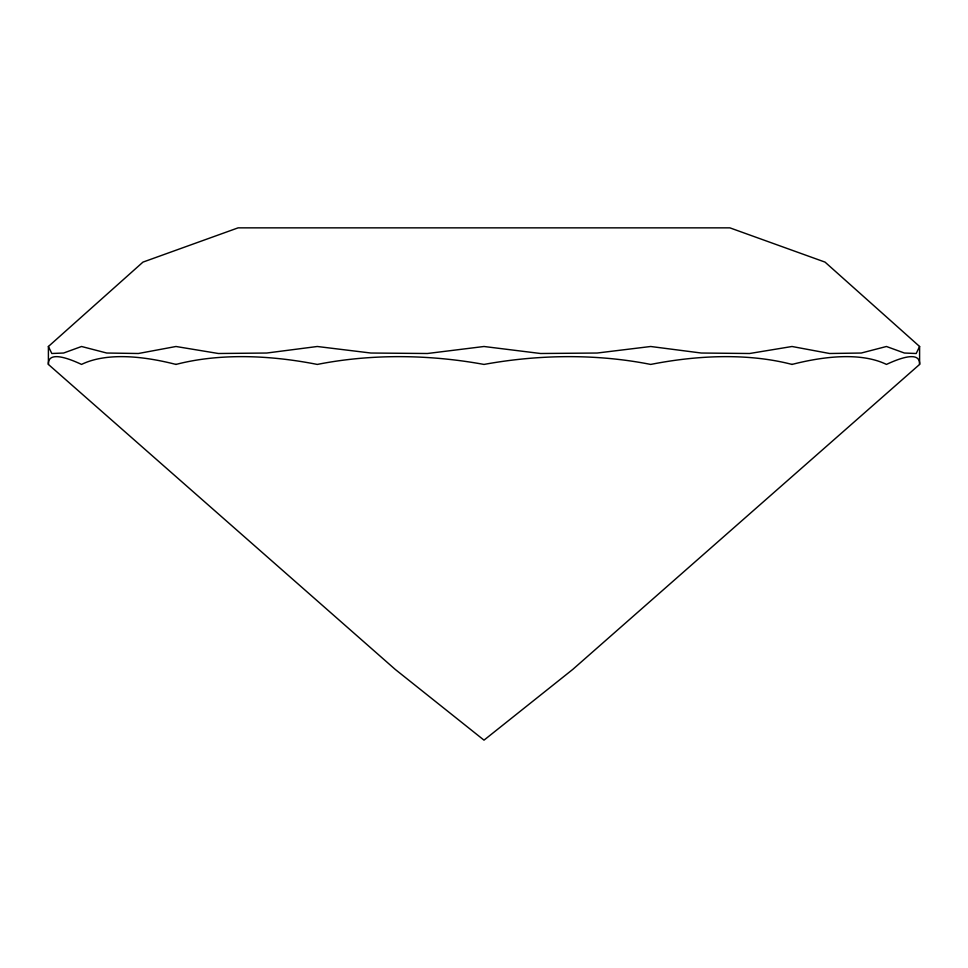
<?xml version="1.0" encoding="UTF-8"?>
<svg xmlns="http://www.w3.org/2000/svg" width="968" height="968" viewBox="0 0 968 968"><rect width="100%" height="100%" fill="white"/><g stroke="black" fill="none" stroke-linecap="round" stroke-linejoin="round"><path stroke-width="1.45" d="M919.6 346.496L916.2 353.501L904.402 353.03L886.446 346.496L861.266 353.03L829.612 353.501L792.018 346.496L749.607 353.501L701.28 353.03L650.702 346.496L597.135 353.03L540.567 353.501L484 346.496L427.433 353.501L370.865 353.03L317.298 346.496L266.72 353.03L218.393 353.501L175.982 346.496L138.388 353.501L106.734 353.03L81.554 346.496L63.598 353.03L51.8 353.501L48.4 346.496L142.962 262.11L238.104 227.855L729.896 227.855L825.038 262.11L919.6 346.496L919.6 364.428L572.741 669.433L484 740.145L395.259 669.433L48.4 364.428L48.4 346.496M919.588 364.44A315.544 41.092 -41.3 0 0 886.458 364.416A315.544 117.019 -36.7 0 0 792.018 364.428M48.412 364.44A315.544 41.092 41.3 0 1 81.542 364.416A315.544 117.019 36.7 0 1 175.982 364.428M175.982 364.428A315.544 175.148 26.5 0 1 317.298 364.428A315.544 206.595 9.9 0 1 484 364.428A315.544 206.595 -9.9 0 1 650.702 364.428A315.544 175.148 -26.5 0 1 792.018 364.428"/></g></svg>
